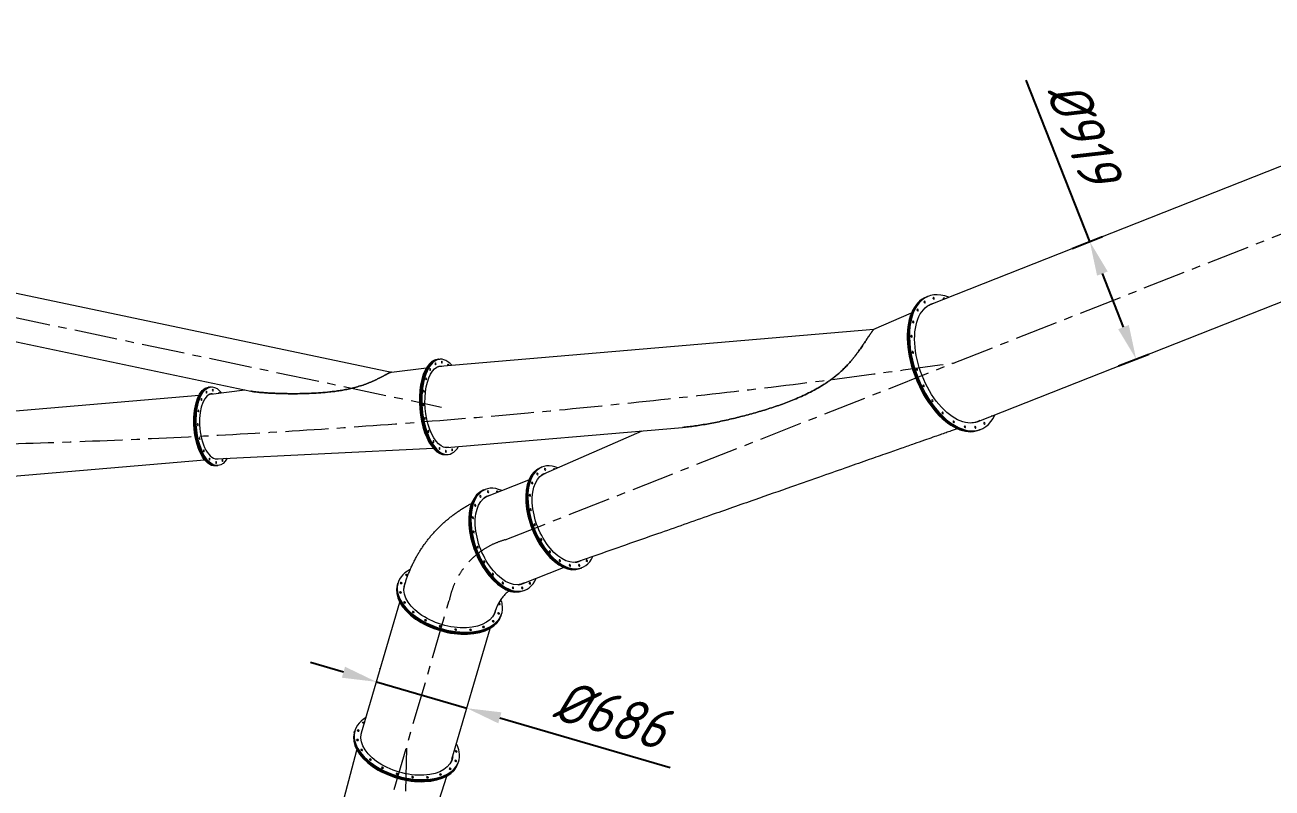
# Model space of a CAD drawing. Header units: inches. Extents: x -350577 to -266477, y -437959 to -377535.
# Drawn here: x -343023 to -333946, y -416925 to -411370 of the extents above; entities that cross this region are included whole.
import ezdxf

# ---------------------------------------------------------------- set-up
doc = ezdxf.new("R2010")
doc.units = ezdxf.units.IN
doc.header["$MEASUREMENT"] = 0
doc.linetypes.add('CENTER', pattern=[2, 1.25, -0.25, 0.25, -0.25])
doc.layers.add('CENTER       (itatec)', color=4, linetype='CENTER', lineweight=9)
doc.layers.add('ORGINAL (itatec)', color=3, linetype='Continuous', lineweight=9)
doc.styles.add('Geniso', font='geniso.shx', dxfattribs={"oblique": 15})
doc.dimstyles.new('scale 1b100', dxfattribs={"dimscale": 100, "dimtxt": 3, "dimasz": 2.5, "dimexe": 1, "dimexo": 1, "dimgap": 1, "dimtad": 1, "dimdec": 0, "dimzin": 0, "dimdsep": 46, "dimtxsty": 'Geniso', "dimcen": 0, "dimclrd": 1, "dimclre": 1, "dimclrt": 7, "dimadec": 0, "dimazin": 0, "dimtfac": 1, "dimtdec": 0, "dimtmove": 0, "dimatfit": 3, "dimfxl": 0.75, "dimtolj": 1, "dimtzin": 0, "dimarcsym": 0})

# ---------------------------------------------------------------- blocks, each defined once
blk = doc.blocks.new('*D33')
at = {"layer": 'Defpoints', "color": 0, "transparency": 16777216}
for p in [(-345505.2, -404305.8), (-331896.3, -404294), (-345505.2, -416275.9)]:
    blk.add_point(p, dxfattribs=at)
at = {"layer": 'ORGINAL (itatec)', "color": 1, "lineweight": -2, "transparency": 16777216}
for p, q in [((-345505.2, -416175.9), (-345505.2, -404205.8)), ((-332146.3, -404305.8), (-345255.2, -404305.8)), ((-331896.3, -404394), (-331896.3, -404405.8))]:
    blk.add_line(p, q, dxfattribs=at)
at = {"layer": 'ORGINAL (itatec)', "color": 1, "transparency": 16777216}
for points in [[(-345255.2, -404264.2), (-345255.2, -404347.5), (-345505.2, -404305.8)], [(-332146.3, -404264.2), (-332146.3, -404347.5), (-331896.3, -404305.8)]]:
    blk.add_solid(points, dxfattribs=at)
at = {"layer": 'ORGINAL (itatec)', "color": 7, "transparency": 16777216, "insert": (-338700.7, -404055.8), "char_height": 300, "attachment_point": 5, "style": 'Geniso'}
blk.add_mtext('\\A1;13609', dxfattribs=at)
blk = doc.blocks.new('*D70')
at = {"layer": 'Defpoints', "color": 0, "transparency": 16777216}
for p in [(-335272.4, -412946.9), (-335493, -413033.9), (-335155.9, -413888.8)]:
    blk.add_point(p, dxfattribs=at)
at = {"layer": 'ORGINAL (itatec)', "color": 1, "lineweight": -2, "transparency": 16777216}
for p, q in [((-335272.4, -412946.9), (-335735.5, -411772.5)), ((-335400, -412997.2), (-335179.4, -412910.3)), ((-335027, -413569.3), (-335180.7, -413179.5)), ((-335062.9, -413852.2), (-334842.3, -413765.2))]:
    blk.add_line(p, q, dxfattribs=at)
at = {"layer": 'ORGINAL (itatec)', "color": 1, "transparency": 16777216}
for points in [[(-335142, -413164.2), (-335219.5, -413194.8), (-335272.4, -412946.9)], [(-334988.3, -413554), (-335065.8, -413584.6), (-334935.3, -413801.9)]]:
    blk.add_solid(points, dxfattribs=at)
at = {"layer": 'ORGINAL (itatec)', "color": 7, "transparency": 16777216, "insert": (-335317.3, -412151.7), "char_height": 300, "attachment_point": 5, "rotation": 291.51987, "style": 'Geniso'}
blk.add_mtext('\\A1;%%C919', dxfattribs=at)
blk = doc.blocks.new('*D71')
at = {"layer": 'Defpoints', "color": 0, "transparency": 16777216}
for p in [(-340465.1, -416153), (-339806.5, -416345), (-339806.1, -416343.6)]:
    blk.add_point(p, dxfattribs=at)
at = {"layer": 'ORGINAL (itatec)', "color": 1, "lineweight": -2, "transparency": 16777216}
for p, q in [((-340704.7, -416081.5), (-340944.7, -416011.6)), ((-340437.1, -416057), (-340436.7, -416055.5)), ((-340464.7, -416151.5), (-339806.1, -416343.6)), ((-339778.5, -416249), (-339778.1, -416247.6)), ((-339566.1, -416413.5), (-338326.8, -416774.9))]:
    blk.add_line(p, q, dxfattribs=at)
at = {"layer": 'ORGINAL (itatec)', "color": 1, "transparency": 16777216}
for points in [[(-340693, -416041.5), (-340716.3, -416121.5), (-340464.7, -416151.5)], [(-339554.4, -416373.5), (-339577.8, -416453.5), (-339806.1, -416343.6)]]:
    blk.add_solid(points, dxfattribs=at)
at = {"layer": 'ORGINAL (itatec)', "color": 7, "transparency": 16777216, "insert": (-338756.5, -416389.2), "char_height": 300, "attachment_point": 5, "rotation": 343.7438, "style": 'Geniso'}
blk.add_mtext('\\A1;%%C686', dxfattribs=at)

msp = doc.modelspace()

# ---------------------------------------------------------------- linework, layer by layer
at = {"layer": 'CENTER       (itatec)', "ltscale": 250}
for points in [[(-342155.6, -423175.9), (-339934.4, -415558.3), (-339934.4, -415558.3, -0.284093), (-339527.4, -415117.4), (-333501.9, -412742.7)], [(-345505.2, -416275.9), (-343423.2, -414531.3, -0.168854), (-343124.1, -414417.8, 0.028605), (-336256.8, -413829, 13.989879)], [(-338855.2, -423175.9), (-340280.7, -420107.5, -0.113492), (-340315, -419945.8), (-340242.9, -416616.3)]]:
    msp.add_lwpolyline(points, format="xyb", dxfattribs=at)
msp.add_lwpolyline([(-345105.2, -413075.9), (-339991.6, -414151)], dxfattribs=at)
at = {"layer": 'ORGINAL (itatec)'}
for p, q in [((-336428, -413402.6), (-333796.1, -412364.8)), ((-344767.4, -412969.5), (-340354.8, -413896.3)), ((-336091.2, -414257.7), (-333459, -413219.7)), ((-344838.8, -413309.1), (-341379, -414035.8)), ((-336463.3, -413350.9), (-336457.1, -413348.5)), ((-336454, -413347.3), (-336447.8, -413344.8)), ((-336844.8, -413584.9), (-336569.6, -413464.2)), ((-340002.6, -413853.8), (-336844.8, -413584.9)), ((-340021.1, -413804.2), (-340014, -413803.6)), ((-340010.4, -413803.3), (-340003.3, -413802.7)), ((-340355.4, -413896.4), (-340101, -413865.4)), ((-343147.8, -414182.4), (-341755.5, -414063.9)), ((-341678.6, -414006.1), (-341685.7, -414006.7)), ((-341668, -414005.2), (-341675, -414005.8)), ((-341668.9, -414056.5), (-341423, -414026.5)), ((-339952.2, -414445.7), (-338236.4, -414299.5)), ((-339245.3, -414637.7), (-338531.6, -414324.7)), ((-336081.4, -414319.4), (-336075.2, -414316.9)), ((-336072.1, -414315.7), (-336065.9, -414313.2)), ((-343107.6, -414653.7), (-341715.4, -414535.1)), ((-341628.8, -414527.7), (-340051.2, -414450.9)), ((-339962, -414497.7), (-339954.9, -414497.1)), ((-339951.4, -414496.8), (-339944.3, -414496.2)), ((-341629.8, -414579), (-341636.9, -414579.6)), ((-341619.2, -414578.1), (-341626.3, -414578.7)), ((-339272.7, -414593.6), (-339266.5, -414591.2)), ((-339263.4, -414589.9), (-339257.2, -414587.5)), ((-339656.2, -414799.5), (-339354.2, -414680.5)), ((-339252.1, -414640.3), (-339250.8, -414639.8)), ((-339687.3, -414756.9), (-339681.1, -414754.5)), ((-339678, -414753.3), (-339671.8, -414750.8)), ((-339404.9, -415437.8), (-339102.7, -415318.8)), ((-339000.6, -415278.5), (-338999.5, -415278.1)), ((-338983.9, -415326.8), (-338977.7, -415324.3)), ((-338974.6, -415323.1), (-338968.4, -415320.7)), ((-340312.7, -415448), (-340310.9, -415441.8)), ((-340309.9, -415438.7), (-340308.1, -415432.4)), ((-340263.4, -415461.4), (-340262.8, -415459.2)), ((-339398.5, -415490.1), (-339392.3, -415487.7)), ((-339389.2, -415486.4), (-339383, -415484)), ((-340573.1, -416523.4), (-340295.4, -415570.9)), ((-339604.9, -415653.4), (-339604.2, -415651.2)), ((-339556.2, -415668.6), (-339554.4, -415662.4)), ((-339553.4, -415659.3), (-339551.6, -415653)), ((-339914.6, -416715.5), (-339636.8, -415762.9)), ((-340625.7, -416521.6), (-340623.9, -416515.4)), ((-340623, -416512.3), (-340621.2, -416506.1)), ((-341277.4, -419163.9), (-340606.6, -416647.9)), ((-339869.2, -416742.2), (-339867.4, -416736)), ((-339866.5, -416732.9), (-339864.7, -416726.6)), ((-340106.5, -417322), (-339953.2, -416838.4))]:
    msp.add_line(p, q, dxfattribs=at)
for centre, major_axis, ratio, start_param, end_param in [((-336272.3, -413835.1), (-190.9, 484.2), 0.552442, 0, 3.141593), ((-336263, -413831.5), (-190.9, 484.2), 0.552442, 0, 3.141593), ((-336266.1, -413832.7), (-190.9, 484.2), 0.552442, -0.005798, 3.14739), ((-336256.8, -413829), (-190.9, 484.2), 0.552442, -0.488996, 3.630589), ((-336414.7, -413362.1), (-2.57, 6.51), 0.552442, -1.946389, -1.039597), ((-336531.2, -413448.7), (-2.57, 6.51), 0.552442, -1.946389, -1.039597), ((-336480.4, -413390.4), (-2.57, 6.51), 0.552442, -1.946389, -1.039597), ((-336480.4, -413390.4), (-2.57, 6.51), 0.552442, -2.101995, -1.946389), ((-336414.7, -413362.1), (-2.57, 6.51), 0.552442, -2.101995, -1.946389), ((-336338.7, -413365.8), (-2.57, 6.51), 0.552442, -1.780758, -1.039597), ((-336563.8, -413533.1), (-2.57, 6.51), 0.552442, -1.946389, -1.039597), ((-336563.8, -413533.1), (-2.57, 6.51), 0.552442, -2.101995, -1.946389), ((-336531.2, -413448.7), (-2.57, 6.51), 0.552442, -2.101995, -1.946389), ((-336575.9, -413637.9), (-2.57, 6.51), 0.552442, -1.946389, -1.039597), ((-336575.9, -413637.9), (-2.57, 6.51), 0.552442, -2.101995, -1.946389), ((-339991.6, -414151), (-29.5, 346.7), 0.45512, 0, 3.141593), ((-339984.5, -414150.4), (-29.5, 346.7), 0.45512, -0.011244, 3.152837), ((-339973.8, -414149.5), (-29.5, 346.7), 0.45512, -0.54823, 3.689823), ((-339980.9, -414150.1), (-29.5, 346.7), 0.45512, 0, 3.141593), ((-336566.6, -413755.8), (-2.57, 6.51), 0.552442, -1.946389, -1.039597), ((-336566.6, -413755.8), (-2.57, 6.51), 0.552442, -2.101995, -1.946389), ((-336536.7, -413878.9), (-2.57, 6.51), 0.552442, -1.946389, -1.039597), ((-336536.7, -413878.9), (-2.57, 6.51), 0.552442, -2.101995, -1.946389), ((-336488.1, -413998.8), (-2.57, 6.51), 0.552442, -1.946389, -1.039597), ((-341643.6, -414291.7), (-20.2, 236.6), 0.45512, -0.069112, 1.485828), ((-341647.1, -414292), (-20.1, 235.6), 0.45512, 0.016537, 0.111738), ((-341657.6, -414292.9), (-20.1, 235.6), 0.45512, -0.048865, -0.032997), ((-341661.3, -414293.2), (-20.2, 236.6), 0.45512, -0.097937, -0.082471), ((-341654.2, -414292.6), (-20.2, 236.6), 0.45512, -0.086468, -0.049447), ((-341650.7, -414292.3), (-20.2, 236.6), 0.45512, -0.081025, -0.032957), ((-336488.1, -413998.8), (-2.57, 6.51), 0.552442, -2.101995, -1.946389), ((-336424.2, -414107.2), (-2.57, 6.51), 0.552442, -1.946389, -1.039597), ((-336424.2, -414107.2), (-2.57, 6.51), 0.552442, -2.101995, -1.946389), ((-336349.3, -414196.9), (-2.57, 6.51), 0.552442, -1.946389, -1.039597), ((-336349.3, -414196.9), (-2.57, 6.51), 0.552442, -2.101995, -1.946389), ((-336268.5, -414261.7), (-2.57, 6.51), 0.552442, -1.946389, -1.039597), ((-336268.5, -414261.7), (-2.57, 6.51), 0.552442, -2.101995, -1.946389), ((-341643.6, -414291.7), (20.2, -236.6), 0.45512, -1.655765, 0.069112), ((-336187.4, -414297.1), (-2.57, 6.51), 0.552442, -1.946389, -1.039597), ((-336187.4, -414297.1), (-2.57, 6.51), 0.552442, -2.101995, -1.946389), ((-336111.4, -414300.9), (-2.57, 6.51), 0.552442, -1.946389, -1.039597), ((-336111.4, -414300.9), (-2.57, 6.51), 0.552442, -2.101995, -1.946389), ((-336045.7, -414272.6), (-2.57, 6.51), 0.552442, -1.946389, -1.039597), ((-336045.7, -414272.6), (-2.57, 6.51), 0.552442, -2.101995, -1.946389), ((-341647.1, -414292), (20.1, -235.6), 0.45512, -0.111738, -0.016537), ((-341657.6, -414292.9), (20.1, -235.6), 0.45512, 0.032997, 0.048865), ((-341661.3, -414293.2), (20.2, -236.6), 0.45512, 0.082471, 0.097937), ((-341654.2, -414292.6), (20.2, -236.6), 0.45512, 0.049447, 0.086468), ((-341650.7, -414292.3), (20.2, -236.6), 0.45512, 0.032957, 0.081025), ((-339128.3, -414960.2), (-144.4, 366.6), 0.555428, 0, 3.141593), ((-339119, -414956.5), (-144.4, 366.6), 0.555428, 0, 3.141593), ((-339122.1, -414957.7), (-144.4, 366.6), 0.555428, -0.0076, 3.149193), ((-339112.8, -414954.1), (-144.4, 366.6), 0.555428, -0.492666, 3.634238), ((-339243.2, -414606.9), (-2.57, 6.51), 0.555428, -1.946059, -1.026553), ((-339243.2, -414606.9), (-2.57, 6.51), 0.555428, -2.11504, -1.946059), ((-339175.3, -414607.2), (-2.57, 6.51), 0.555428, -1.523852, -1.026553), ((-339527.4, -415117.4), (-144.4, 366.6), 0.555428, -0.51446, 3.656053), ((-339337, -414705.6), (-2.57, 6.51), 0.555428, -1.946059, -1.026553), ((-339337, -414705.6), (-2.57, 6.51), 0.555428, -2.11504, -1.946059), ((-339298.9, -414640.8), (-2.57, 6.51), 0.555428, -1.946059, -1.026553), ((-339298.9, -414640.8), (-2.57, 6.51), 0.555428, -2.11504, -1.946059), ((-339115.9, -414955.3), (-125.6, 319.2), 0.555686, 0.021286, 0.161391), ((-339115.9, -414955.3), (-125.6, 319.2), 0.555686, 0.021286, 0.161391), ((-339125.2, -414959), (-125.6, 319.2), 0.555686, -0.026055, 0.007319), ((-339542.9, -415123.5), (-144.4, 366.6), 0.555428, 0, 3.141593), ((-339533.6, -415119.9), (-144.4, 366.6), 0.555428, 0, 3.141593), ((-339536.7, -415121.1), (-144.4, 366.6), 0.555428, -0.0076, 3.149193), ((-339713.5, -414804.2), (-2.57, 6.51), 0.555428, -1.946059, -1.026553), ((-339713.5, -414804.2), (-2.57, 6.51), 0.555428, -2.11504, -1.946059), ((-339530.5, -415118.6), (-125.6, 319.2), 0.555686, 0.000126, 0.161391), ((-339539.8, -415122.3), (-125.6, 319.2), 0.555686, -0.026055, 0.007319), ((-339657.8, -414770.2), (-2.57, 6.51), 0.555428, -1.946059, -1.026553), ((-339657.8, -414770.2), (-2.57, 6.51), 0.555428, -2.11504, -1.946059), ((-339589.9, -414770.5), (-2.57, 6.51), 0.555428, -1.946059, -1.026553), ((-339589.9, -414770.5), (-2.57, 6.51), 0.555428, -1.958715, -1.946059), ((-339353.7, -414795), (-2.57, 6.51), 0.555428, -1.946059, -1.026553), ((-339353.7, -414795), (-2.57, 6.51), 0.555428, -2.11504, -1.946059), ((-339751.6, -414869), (-2.57, 6.51), 0.555428, -1.946059, -1.026553), ((-339751.6, -414869), (-2.57, 6.51), 0.555428, -2.11504, -1.946059), ((-339347.5, -414900.2), (-2.57, 6.51), 0.555428, -1.946059, -1.026553), ((-339347.5, -414900.2), (-2.57, 6.51), 0.555428, -2.11504, -1.946059), ((-339768.4, -414958.4), (-2.57, 6.51), 0.555428, -1.946059, -1.026553), ((-339768.4, -414958.4), (-2.57, 6.51), 0.555428, -2.11504, -1.946059), ((-339762.2, -415063.5), (-2.57, 6.51), 0.555428, -1.946059, -1.026553), ((-339762.2, -415063.5), (-2.57, 6.51), 0.555428, -2.11504, -1.946059), ((-339318.9, -415010.9), (-2.57, 6.51), 0.555428, -1.946059, -1.026553), ((-339318.9, -415010.9), (-2.57, 6.51), 0.555428, -2.11504, -1.946059), ((-339733.6, -415174.2), (-2.57, 6.51), 0.555428, -1.946059, -1.026553), ((-339270.8, -415116.3), (-2.57, 6.51), 0.555428, -1.946059, -1.026553), ((-339270.8, -415116.3), (-2.57, 6.51), 0.555428, -2.11504, -1.946059), ((-339733.6, -415174.2), (-2.57, 6.51), 0.555428, -2.11504, -1.946059), ((-339207.7, -415206), (-2.57, 6.51), 0.555428, -1.946059, -1.026553), ((-339207.7, -415206), (-2.57, 6.51), 0.555428, -2.11504, -1.946059), ((-339929.9, -415542.7), (-378.2, 110.3), 0.583421, -0.55239, 3.425317), ((-339685.4, -415279.6), (-2.57, 6.51), 0.555428, -1.946059, -1.026553), ((-339685.4, -415279.6), (-2.57, 6.51), 0.555428, -2.11504, -1.946059), ((-339136, -415271.3), (-2.57, 6.51), 0.555428, -1.946059, -1.026553), ((-339136, -415271.3), (-2.57, 6.51), 0.555428, -2.11504, -1.946059), ((-339062.7, -415305.8), (-2.57, 6.51), 0.555428, -1.946059, -1.026553), ((-339062.7, -415305.8), (-2.57, 6.51), 0.555428, -2.11504, -1.946059), ((-339115.9, -414955.3), (125.6, -319.2), 0.555686, -0.155539, -0.021035), ((-339115.9, -414955.3), (125.6, -319.2), 0.555686, -0.155539, -0.021035), ((-339125.2, -414959), (125.6, -319.2), 0.555686, -0.00645, 0.026306), ((-338994.8, -415306.1), (-2.57, 6.51), 0.555428, -1.946059, -1.026553), ((-338994.8, -415306.1), (-2.57, 6.51), 0.555428, -2.11504, -1.946059), ((-338939.1, -415272.2), (-2.57, 6.51), 0.555428, -1.946059, -1.026553), ((-338939.1, -415272.2), (-2.57, 6.51), 0.555428, -2.11504, -1.946059), ((-339931.7, -415549), (-378.2, 110.3), 0.583421, 0, 3.141593), ((-339932.6, -415552.1), (-378.2, 110.3), 0.583421, -0.007066, 3.148659), ((-340286.3, -415438.7), (-6.72, 1.96), 0.583421, -2.221799, -0.919793), ((-340246.9, -415380.8), (-6.72, 1.96), 0.583421, -2.221799, -0.919793), ((-339622.4, -415369.4), (-2.57, 6.51), 0.555428, -1.946059, -1.026553), ((-339622.4, -415369.4), (-2.57, 6.51), 0.555428, -2.11504, -1.946059), ((-339550.7, -415434.7), (-2.57, 6.51), 0.555428, -1.946059, -1.026553), ((-339550.7, -415434.7), (-2.57, 6.51), 0.555428, -2.11504, -1.946059), ((-339530.5, -415118.6), (125.6, -319.2), 0.555686, -0.155539, 0.000126), ((-339539.8, -415122.3), (125.6, -319.2), 0.555686, -0.00645, 0.026306), ((-339353.7, -415435.6), (-2.57, 6.51), 0.555428, -1.946059, -1.026553), ((-339353.7, -415435.6), (-2.57, 6.51), 0.555428, -2.11504, -1.946059), ((-339934.4, -415558.3), (-378.2, 110.3), 0.583421, 0, 3.141593), ((-340291.1, -415507.4), (-6.72, 1.96), 0.583421, -2.221799, -0.919793), ((-339933.5, -415555.2), (-329.3, 96), 0.583715, -0.024341, 0.012487), ((-339477.3, -415469.2), (-2.57, 6.51), 0.555428, -1.946059, -1.026553), ((-339477.3, -415469.2), (-2.57, 6.51), 0.555428, -2.11504, -1.946059), ((-339409.4, -415469.5), (-2.57, 6.51), 0.555428, -1.946059, -1.026553), ((-339409.4, -415469.5), (-2.57, 6.51), 0.555428, -2.11504, -1.946059), ((-340260.6, -415580.1), (-6.72, 1.96), 0.583421, -2.221799, -0.919793), ((-339572.3, -415590.6), (-6.72, 1.96), 0.583421, -2.221799, -0.919793), ((-339929.9, -415542.7), (378.2, -110.3), 0.583421, 0.283724, 0.426183), ((-340198, -415649.8), (-6.72, 1.96), 0.583421, -2.221799, -0.919793), ((-340109.3, -415709.7), (-6.72, 1.96), 0.583421, -2.221799, -0.919793), ((-339616.5, -415717.1), (-6.72, 1.96), 0.583421, -2.221799, -0.919793), ((-339933.5, -415555.2), (329.3, -96), 0.583715, -0.012487, 0), ((-339933.5, -415555.2), (329.3, -96), 0.583715, 0, 0.024341), ((-339577.1, -415659.2), (-6.72, 1.96), 0.583421, -2.221799, -0.919793), ((-340003.2, -415753.8), (-6.72, 1.96), 0.583421, -2.221799, -0.919793), ((-339890.1, -415777.8), (-6.72, 1.96), 0.583421, -2.221799, -0.919793), ((-339781.1, -415779.5), (-6.72, 1.96), 0.583421, -2.221799, -0.919793), ((-339686.8, -415758.6), (-6.72, 1.96), 0.583421, -2.221799, -0.919793), ((-340242.9, -416616.3), (-378.2, 110.3), 0.583421, -0.51446, 3.425317), ((-340247.5, -416631.9), (-378.2, 110.3), 0.583421, 0, 3.141593), ((-340244.7, -416622.6), (-378.2, 110.3), 0.583421, 0, 3.141593), ((-340245.7, -416625.7), (-378.2, 110.3), 0.583421, -0.007066, 3.148659), ((-340599.4, -416512.3), (-6.72, 1.96), 0.583421, -2.221799, -0.919793), ((-340559.9, -416454.4), (-6.72, 1.96), 0.583421, -2.221799, -0.919793), ((-340604.1, -416581), (-6.72, 1.96), 0.583421, -2.221799, -0.919793), ((-340242.9, -416616.3), (378.2, -110.3), 0.583421, 0.283724, 0.51446), ((-340573.7, -416653.8), (-6.72, 1.96), 0.583421, -2.221799, -0.919793), ((-339885.4, -416664.2), (-6.72, 1.96), 0.583421, -2.221799, -0.919793), ((-340511, -416723.5), (-6.72, 1.96), 0.583421, -2.221799, -0.919793), ((-340422.3, -416783.3), (-6.72, 1.96), 0.583421, -2.221799, -0.919793), ((-339929.6, -416790.8), (-6.72, 1.96), 0.583421, -2.221799, -0.919793), ((-339890.1, -416732.9), (-6.72, 1.96), 0.583421, -2.221799, -0.919793), ((-340316.2, -416827.4), (-6.72, 1.96), 0.583421, -2.221799, -0.919793), ((-340203.2, -416851.5), (-6.72, 1.96), 0.583421, -2.221799, -0.919793), ((-340094.1, -416853.1), (-6.72, 1.96), 0.583421, -2.221799, -0.919793), ((-339999.9, -416832.2), (-6.72, 1.96), 0.583421, -2.221799, -0.919793)]:
    msp.add_ellipse(centre, major_axis=major_axis, ratio=ratio, start_param=start_param, end_param=end_param, dxfattribs=at)
at = {"layer": 'ORGINAL (itatec)', "extrusion": (0, 0, -1)}
for centre, major_axis, ratio, start_param, end_param in [((-336408.5, -413359.6), (-2.57, 6.51), 0.552442, -4.336796, 1.946389), ((-336332.5, -413363.4), (-2.57, 6.51), 0.552442, -1.780758, 1.780758), ((-336256.8, -413829), (168.9, -428.4), 0.552442, -0.065916, 3.207508), ((-336525, -413446.2), (-2.57, 6.51), 0.552442, -4.336796, 1.946389), ((-336474.2, -413387.9), (-2.57, 6.51), 0.552442, -4.336796, 1.946389), ((-336259.6, -413830.1), (-168.3, 427.6), 0.555686, -0.173403, -0.000309), ((-336269.2, -413833.9), (-168.3, 427.6), 0.555686, -0.016291, 0.019898), ((-336272.3, -413835.1), (-168.9, 428.4), 0.552442, 0.032771, 0.065916), ((-336266.1, -413832.7), (-168.9, 428.4), 0.552442, 0.019661, 0.065916), ((-336263, -413831.5), (-168.9, 428.4), 0.552442, 0.013107, 0.065916), ((-336557.6, -413530.7), (-2.57, 6.51), 0.552442, -4.336796, 1.946389), ((-336569.6, -413635.4), (-2.57, 6.51), 0.552442, -4.336796, 1.946389), ((-336560.4, -413753.4), (-2.57, 6.51), 0.552442, -4.336796, 1.946389), ((-339973.8, -414149.5), (25.3, -296.9), 0.45512, -0.081946, 3.223539), ((-340073.8, -413878.3), (-0.59, 6.97), 0.45512, -4.62742, 1.655765), ((-340034.2, -413836.5), (-0.59, 6.97), 0.45512, -4.62742, 1.655765), ((-339977.4, -414149.8), (-25.2, 295.9), 0.45512, -0.115075, 0), ((-339988, -414150.7), (-25.2, 295.9), 0.45512, 0.020702, 0.039535), ((-339991.6, -414151), (-25.3, 296.9), 0.45512, 0.065701, 0.084515), ((-339984.5, -414150.4), (-25.3, 296.9), 0.45512, 0.039402, 0.081946), ((-339980.9, -414150.1), (-25.3, 296.9), 0.45512, 0.026264, 0.081946), ((-339988.8, -413825.2), (-0.59, 6.97), 0.45512, -4.62742, 1.655765), ((-339941.9, -413845.7), (-0.59, 6.97), 0.45512, -2.00043, 1.655765), ((-339941.9, -413845.7), (0.59, -6.97), 0.45512, -1.485828, -1.141163), ((-336530.5, -413876.5), (-2.57, 6.51), 0.552442, -4.336796, 1.946389), ((-341643.6, -414291.7), (-24.4, 286.5), 0.45512, -1.485828, 0.587483), ((-340103.5, -413946.7), (-0.59, 6.97), 0.45512, -4.62742, 1.655765), ((-336481.9, -413996.3), (-2.57, 6.51), 0.552442, -4.336796, 1.946389), ((-341661.3, -414293.2), (-24.4, 286.5), 0.45512, -1.485828, 0), ((-341654.2, -414292.6), (-24.4, 286.5), 0.45512, -1.485828, 0.013611), ((-341650.7, -414292.3), (-24.4, 286.5), 0.45512, -1.485828, 0), ((-341701.4, -414043.1), (-0.59, 6.97), 0.45512, -4.62742, 1.655765), ((-341655.8, -414027.7), (-0.59, 6.97), 0.45512, -4.62742, 1.655765), ((-341608.3, -414052.5), (-0.59, 6.97), 0.45512, -1.090306, 1.057232), ((-340120.5, -414035), (-0.59, 6.97), 0.45512, -4.62742, 1.655765), ((-341760.6, -414179.4), (-0.59, 6.97), 0.45512, -4.62742, 1.655765), ((-341738.2, -414096.4), (-0.59, 6.97), 0.45512, -4.62742, 1.655765), ((-340123.2, -414134.5), (-0.59, 6.97), 0.45512, -4.62742, 1.655765), ((-336418, -414104.8), (-2.57, 6.51), 0.552442, -4.336796, 1.946389), ((-340111.3, -414235.4), (-0.59, 6.97), 0.45512, -4.62742, 1.655765), ((-336343.1, -414194.5), (-2.57, 6.51), 0.552442, -4.336796, 1.946389), ((-336262.3, -414259.2), (-2.57, 6.51), 0.552442, -4.336796, 1.946389), ((-336259.6, -413830.1), (168.3, -427.6), 0.555686, 0, 0.155117), ((-336269.2, -413833.9), (168.3, -427.6), 0.555686, 0, 0.013896), ((-336269.2, -413833.9), (168.3, -427.6), 0.555686, -0.020516, 0), ((-336272.3, -413835.1), (168.9, -428.4), 0.552442, -0.065916, -0.032771), ((-336266.1, -413832.7), (168.9, -428.4), 0.552442, -0.065916, -0.019661), ((-336259.6, -413830.1), (168.3, -427.6), 0.555686, -0.000308, 0.000001), ((-336263, -413831.5), (168.9, -428.4), 0.552442, -0.065916, -0.013107), ((-336039.5, -414270.1), (-2.57, 6.51), 0.552442, -4.336796, 1.946389), ((-335988.7, -414211.8), (2.57, -6.51), 0.552442, -0.76942, 0.76942), ((-341661.3, -414293.2), (24.4, -286.5), 0.45512, 0, 1.655765), ((-341654.2, -414292.6), (24.4, -286.5), 0.45512, -0.013611, 1.655765), ((-341650.7, -414292.3), (24.4, -286.5), 0.45512, 0, 1.655765), ((-341643.6, -414291.7), (24.4, -286.5), 0.45512, -0.587483, 1.655765), ((-341765.2, -414279.5), (-0.59, 6.97), 0.45512, -4.62742, 1.655765), ((-340085.9, -414327.9), (-0.59, 6.97), 0.45512, -4.62742, 1.655765), ((-336181.2, -414294.7), (-2.57, 6.51), 0.552442, -4.336796, 1.946389), ((-336105.2, -414298.4), (-2.57, 6.51), 0.552442, -4.336796, 1.946389), ((-341751.3, -414381.4), (-0.59, 6.97), 0.45512, -4.62742, 1.655765), ((-340049.5, -414402.9), (-0.59, 6.97), 0.45512, -4.62742, 1.655765), ((-340005.7, -414453.2), (-0.59, 6.97), 0.45512, -4.62742, 1.655765), ((-339977.4, -414149.8), (25.2, -295.9), 0.45512, 0, 0.115075), ((-339988, -414150.7), (25.2, -295.9), 0.45512, -0.039535, -0.020702), ((-339991.6, -414151), (25.3, -296.9), 0.45512, -0.084515, -0.065701), ((-339984.5, -414150.4), (25.3, -296.9), 0.45512, -0.081946, -0.039402), ((-339980.9, -414150.1), (25.3, -296.9), 0.45512, -0.081946, -0.026264), ((-341720.9, -414469.7), (-0.59, 6.97), 0.45512, -4.62742, 1.655765), ((-341678.8, -414530.9), (-0.59, 6.97), 0.45512, -4.62742, 1.655765), ((-341585.7, -414540.2), (-0.59, 6.97), 0.45512, -4.62742, 1.655765), ((-339958.8, -414473.7), (-0.59, 6.97), 0.45512, -4.62742, 1.655765), ((-339913.4, -414462.4), (-0.59, 6.97), 0.45512, -4.62742, 1.655765), ((-341631.3, -414555.6), (-0.59, 6.97), 0.45512, -4.62742, 1.655765), ((-339237, -414604.5), (-2.57, 6.51), 0.555428, -4.337126, 1.946059), ((-339169.1, -414604.8), (-2.57, 6.51), 0.555428, -1.529929, 1.487628), ((-339112.8, -414954.1), (126.1, -320.1), 0.555428, -0.050035, 3.191795), ((-339330.8, -414703.2), (-2.57, 6.51), 0.555428, -4.337126, 1.946059), ((-339292.7, -414638.4), (-2.57, 6.51), 0.555428, -4.337126, 1.946059), ((-339128.3, -414960.2), (-126.1, 320.1), 0.555428, 0.043536, 0.072537), ((-339122.1, -414957.7), (-126.1, 320.1), 0.555428, 0.026116, 0.064305), ((-339119, -414956.5), (-126.1, 320.1), 0.555428, 0.01741, 0.059876), ((-339527.4, -415117.4), (126.1, -320.1), 0.555428, -0.076268, 3.217861), ((-339707.3, -414801.7), (-2.57, 6.51), 0.555428, -4.337126, 1.946059), ((-339542.9, -415123.5), (-126.1, 320.1), 0.555428, 0.043536, 0.076268), ((-339536.7, -415121.1), (-126.1, 320.1), 0.555428, 0.026116, 0.076268), ((-339533.6, -415119.9), (-126.1, 320.1), 0.555428, 0.01741, 0.076268), ((-339651.6, -414767.8), (-2.57, 6.51), 0.555428, -4.337126, 1.946059), ((-339583.8, -414768.1), (-2.57, 6.51), 0.555428, -1.958715, 1.946059), ((-339583.8, -414768.1), (2.57, -6.51), 0.555428, -1.195534, -1.182878), ((-339347.5, -414792.6), (-2.57, 6.51), 0.555428, -4.337126, 1.946059), ((-339745.4, -414866.5), (-2.57, 6.51), 0.555428, -4.337126, 1.946059), ((-339341.3, -414897.8), (-2.57, 6.51), 0.555428, -4.337126, 1.946059), ((-339762.2, -414955.9), (-2.57, 6.51), 0.555428, -4.337126, 1.946059), ((-339756, -415061.1), (-2.57, 6.51), 0.555428, -4.337126, 1.946059), ((-339312.7, -415008.5), (-2.57, 6.51), 0.555428, -4.337126, 1.946059), ((-339727.4, -415171.8), (-2.57, 6.51), 0.555428, -4.337126, 1.946059), ((-339264.6, -415113.8), (-2.57, 6.51), 0.555428, -4.337126, 1.946059), ((-339201.6, -415203.6), (-2.57, 6.51), 0.555428, -4.337126, 1.946059), ((-339129.8, -415268.9), (-2.57, 6.51), 0.555428, -4.337126, 1.946059), ((-338932.9, -415269.8), (-2.57, 6.51), 0.555428, -4.337126, 1.946059), ((-339679.2, -415277.2), (-2.57, 6.51), 0.555428, -4.337126, 1.946059), ((-339056.5, -415303.4), (-2.57, 6.51), 0.555428, -4.337126, 1.946059), ((-339128.3, -414960.2), (126.1, -320.1), 0.555428, -0.07241, -0.043536), ((-338988.6, -415303.7), (-2.57, 6.51), 0.555428, -4.337126, 1.946059), ((-339122.1, -414957.7), (126.1, -320.1), 0.555428, -0.064165, -0.026116), ((-339119, -414956.5), (126.1, -320.1), 0.555428, -0.059729, -0.01741), ((-340284.5, -415432.5), (-6.72, 1.96), 0.583421, -3.425317, 2.857868), ((-339929.9, -415542.7), (330.2, -96.3), 0.583421, -0.061025, 3.224968), ((-339932.6, -415552.1), (-330.2, 96.3), 0.583421, 0.024283, 0.077797), ((-339931.7, -415549), (-330.2, 96.3), 0.583421, 0.016188, 0.079186), ((-340245.1, -415374.6), (-6.72, 1.96), 0.583421, -3.425317, 2.857868), ((-339616.2, -415366.9), (-2.57, 6.51), 0.555428, -4.337126, 1.946059), ((-339544.5, -415432.2), (-2.57, 6.51), 0.555428, -4.337126, 1.946059), ((-339542.9, -415123.5), (126.1, -320.1), 0.555428, -0.076268, -0.043536), ((-339536.7, -415121.1), (126.1, -320.1), 0.555428, -0.076268, -0.026116), ((-339533.6, -415119.9), (126.1, -320.1), 0.555428, -0.076268, -0.01741), ((-339347.5, -415433.1), (-2.57, 6.51), 0.555428, -4.337126, 1.946059), ((-340289.2, -415501.1), (-6.72, 1.96), 0.583421, -3.425317, 2.857868), ((-339930.8, -415545.9), (-329.3, 96), 0.583715, -0.171579, 0), ((-339934.4, -415558.3), (-330.2, 96.3), 0.583421, 0.040479, 0.076368), ((-339471.1, -415466.7), (-2.57, 6.51), 0.555428, -4.337126, 1.946059), ((-339403.3, -415467), (-2.57, 6.51), 0.555428, -4.337126, 1.946059), ((-340258.8, -415573.9), (-6.72, 1.96), 0.583421, -3.425317, 2.857868), ((-339570.5, -415584.3), (-6.72, 1.96), 0.583421, -3.425317, 2.857868), ((-340196.2, -415643.6), (-6.72, 1.96), 0.583421, -3.425317, 2.857868), ((-340107.5, -415703.4), (-6.72, 1.96), 0.583421, -3.425317, 2.857868), ((-339614.7, -415710.9), (-6.72, 1.96), 0.583421, -3.425317, 2.857868), ((-339930.8, -415545.9), (329.3, -96), 0.583715, 0, 0.171579), ((-339934.4, -415558.3), (330.2, -96.3), 0.583421, -0.075983, -0.040479), ((-339932.6, -415552.1), (330.2, -96.3), 0.583421, -0.0725, -0.024283), ((-339931.7, -415549), (330.2, -96.3), 0.583421, -0.069465, -0.016188), ((-339575.2, -415653), (-6.72, 1.96), 0.583421, -3.425317, 2.857868), ((-340001.4, -415747.5), (-6.72, 1.96), 0.583421, -3.425317, 2.857868), ((-339888.3, -415771.6), (-6.72, 1.96), 0.583421, -3.425317, 2.857868), ((-339779.3, -415773.3), (-6.72, 1.96), 0.583421, -3.425317, 2.857868), ((-339685, -415752.3), (-6.72, 1.96), 0.583421, -3.425317, 2.857868), ((-340558.1, -416448.2), (6.72, -1.96), 0.583421, 0.31273, 5.970456), ((-340597.6, -416506.1), (-6.72, 1.96), 0.583421, -3.425317, 2.857868), ((-340242.9, -416616.3), (330.2, -96.3), 0.583421, -0.076268, 3.21786), ((-340243.8, -416619.5), (-329.3, 96), 0.583715, -0.171579, 0), ((-340246.6, -416628.8), (-329.3, 96), 0.583715, -0.012487, 0.024341), ((-340247.5, -416631.9), (-330.2, 96.3), 0.583421, 0.040479, 0.076268), ((-340245.7, -416625.7), (-330.2, 96.3), 0.583421, 0.024283, 0.076268), ((-340244.7, -416622.6), (-330.2, 96.3), 0.583421, 0.016188, 0.076268), ((-340602.3, -416574.8), (-6.72, 1.96), 0.583421, -3.425317, 2.857868), ((-340571.9, -416647.5), (-6.72, 1.96), 0.583421, -3.425317, 2.857868), ((-340509.2, -416717.2), (-6.72, 1.96), 0.583421, -3.425317, 2.857868), ((-340243.8, -416619.5), (329.3, -96), 0.583715, 0, 0.171579), ((-340247.5, -416631.9), (330.2, -96.3), 0.583421, -0.076268, -0.040479), ((-340245.7, -416625.7), (330.2, -96.3), 0.583421, -0.076268, -0.024283), ((-340244.7, -416622.6), (330.2, -96.3), 0.583421, -0.076268, -0.016188), ((-339883.6, -416657.9), (-6.72, 1.96), 0.583421, -3.425317, 2.857868), ((-340420.5, -416777.1), (-6.72, 1.96), 0.583421, -3.425317, 2.857868), ((-339927.7, -416784.5), (-6.72, 1.96), 0.583421, -3.425317, 2.857868), ((-340246.6, -416628.8), (329.3, -96), 0.583715, 0, 0.012487), ((-340246.6, -416628.8), (329.3, -96), 0.583715, -0.024341, 0), ((-339888.3, -416726.6), (-6.72, 1.96), 0.583421, -3.425317, 2.857868), ((-340314.4, -416821.2), (-6.72, 1.96), 0.583421, -3.425317, 2.857868), ((-340201.3, -416845.2), (-6.72, 1.96), 0.583421, -3.425317, 2.857868), ((-340092.3, -416846.9), (-6.72, 1.96), 0.583421, -3.425317, 2.857868), ((-339998, -416826), (-6.72, 1.96), 0.583421, -3.425317, 2.857868)]:
    msp.add_ellipse(centre, major_axis=major_axis, ratio=ratio, start_param=start_param, end_param=end_param, dxfattribs=at)
at = {"layer": 'ORGINAL (itatec)'}
for points, knots in [([(-336844.8, -413584.9), (-336844.7, -413584.9), (-336844.8, -413585), (-336845.2, -413585.6), (-336845.5, -413586.1), (-336846.4, -413587.3), (-336846.9, -413588), (-336848.1, -413589.5), (-336848.8, -413590.5), (-336850.4, -413592.6), (-336851.3, -413593.8), (-336853.3, -413596.5), (-336854.4, -413597.9), (-336856.8, -413601.2), (-336858.1, -413602.9), (-336860.8, -413606.7), (-336862.2, -413608.7), (-336865.2, -413613), (-336866.8, -413615.2), (-336870, -413619.8), (-336871.7, -413622.2), (-336875.1, -413627.1), (-336876.8, -413629.7), (-336880.6, -413635.3), (-336882.6, -413638.2), (-336886.6, -413644.2), (-336888.8, -413647.4), (-336893.2, -413654), (-336895.4, -413657.4), (-336900.1, -413664.3), (-336902.4, -413667.9), (-336907.3, -413675.2), (-336909.7, -413678.9), (-336914.7, -413686.3), (-336917.2, -413690), (-336922.3, -413697.5), (-336924.8, -413701.2), (-336930.5, -413709.7), (-336933.9, -413714.6), (-336940.8, -413724.6), (-336944.3, -413729.7), (-336951.7, -413740.1), (-336955.4, -413745.3), (-336963.1, -413755.9), (-336967, -413761.2), (-336975, -413771.8), (-336979, -413777), (-336987.1, -413787.4), (-336991.2, -413792.6), (-336999.3, -413802.7), (-337003.4, -413807.7), (-337011.6, -413817.3), (-337015.6, -413822), (-337026.8, -413834.8), (-337034.2, -413842.9), (-337049.1, -413858.6), (-337056.7, -413866.3), (-337072, -413881.3), (-337079.8, -413888.6), (-337095.5, -413902.8), (-337103.5, -413909.7), (-337119.7, -413923.2), (-337127.9, -413929.8), (-337144.4, -413942.7), (-337152.7, -413948.9), (-337169.6, -413961.1), (-337178.1, -413967), (-337195.3, -413978.6), (-337204, -413984.2), (-337221.4, -413995.1), (-337230.2, -414000.5), (-337247.8, -414010.8), (-337256.6, -414015.9), (-337283.2, -414030.6), (-337300.9, -414039.9), (-337336.4, -414057.5), (-337354, -414065.8), (-337388.9, -414081.5), (-337406.1, -414088.9), (-337423, -414095.9)], [3228.296851, 3228.296851, 3228.296851, 3228.296851, 3245.249399, 3245.249399, 3263.603387, 3263.603387, 3277.834787, 3277.834787, 3292.066187, 3292.066187, 3306.297587, 3306.297587, 3320.528987, 3320.528987, 3334.760387, 3334.760387, 3348.991787, 3348.991787, 3363.223187, 3363.223187, 3377.454587, 3377.454587, 3391.686038, 3391.686038, 3405.91749, 3405.91749, 3420.148941, 3420.148941, 3434.380392, 3434.380392, 3448.611844, 3448.611844, 3462.843295, 3462.843295, 3477.074746, 3477.074746, 3491.306197, 3491.306197, 3509.660932, 3509.660932, 3528.015666, 3528.015666, 3546.370401, 3546.370401, 3564.725135, 3564.725135, 3583.079869, 3583.079869, 3601.434604, 3601.434604, 3619.789338, 3619.789338, 3638.144073, 3638.144073, 3671.688548, 3671.688548, 3705.233023, 3705.233023, 3738.777499, 3738.777499, 3772.321974, 3772.321974, 3805.866449, 3805.866449, 3839.410924, 3839.410924, 3872.9554, 3872.9554, 3906.499875, 3906.499875, 3940.04435, 3940.04435, 3973.588825, 3973.588825, 4040.677776, 4040.677776, 4107.766727, 4107.766727, 4174.855677, 4174.855677, 4174.855677, 4174.855677]), ([(-337423, -414095.9), (-337406.1, -414088.9), (-337388.9, -414081.5), (-337354, -414065.8), (-337336.4, -414057.5), (-337300.9, -414039.9), (-337283.2, -414030.6), (-337256.6, -414015.9), (-337247.8, -414010.8), (-337230.2, -414000.5), (-337221.4, -413995.1), (-337204, -413984.2), (-337195.3, -413978.6), (-337178.1, -413967), (-337169.6, -413961.1), (-337152.7, -413948.9), (-337144.4, -413942.7), (-337127.9, -413929.8), (-337119.7, -413923.2), (-337103.5, -413909.7), (-337095.5, -413902.8), (-337079.8, -413888.6), (-337072, -413881.3), (-337056.7, -413866.3), (-337049.1, -413858.6), (-337034.2, -413842.9), (-337026.8, -413834.8), (-337015.6, -413822), (-337011.6, -413817.3), (-337003.4, -413807.7), (-336999.3, -413802.7), (-336991.2, -413792.6), (-336987.1, -413787.4), (-336979, -413777), (-336975, -413771.8), (-336967, -413761.2), (-336963.1, -413755.9), (-336955.4, -413745.3), (-336951.7, -413740.1), (-336944.3, -413729.7), (-336940.8, -413724.6), (-336933.9, -413714.6), (-336930.5, -413709.7), (-336924.8, -413701.2), (-336922.3, -413697.5), (-336917.2, -413690), (-336914.7, -413686.3), (-336909.7, -413678.9), (-336907.3, -413675.2), (-336902.4, -413667.9), (-336900.1, -413664.3), (-336895.4, -413657.4), (-336893.2, -413654), (-336888.8, -413647.4), (-336886.6, -413644.2), (-336882.6, -413638.2), (-336880.6, -413635.3), (-336876.8, -413629.7), (-336875.1, -413627.1), (-336871.7, -413622.2), (-336870, -413619.8), (-336866.8, -413615.2), (-336865.2, -413613), (-336862.2, -413608.7), (-336860.8, -413606.7), (-336858.1, -413602.9), (-336856.8, -413601.2), (-336854.4, -413597.9), (-336853.3, -413596.5), (-336851.3, -413593.8), (-336850.4, -413592.6), (-336848.8, -413590.5), (-336848.1, -413589.5), (-336846.9, -413588), (-336846.4, -413587.3), (-336845.5, -413586.1), (-336845.2, -413585.6), (-336844.8, -413585), (-336844.7, -413584.9), (-336844.8, -413584.9)], [0, 0, 0, 0, 67.088951, 67.088951, 134.177901, 134.177901, 201.266852, 201.266852, 234.811327, 234.811327, 268.355802, 268.355802, 301.900277, 301.900277, 335.444753, 335.444753, 368.989228, 368.989228, 402.533703, 402.533703, 436.078179, 436.078179, 469.622654, 469.622654, 503.167129, 503.167129, 536.711604, 536.711604, 555.066339, 555.066339, 573.421073, 573.421073, 591.775808, 591.775808, 610.130542, 610.130542, 628.485277, 628.485277, 646.840011, 646.840011, 665.194745, 665.194745, 683.54948, 683.54948, 697.780931, 697.780931, 712.012382, 712.012382, 726.243834, 726.243834, 740.475285, 740.475285, 754.706736, 754.706736, 768.938187, 768.938187, 783.169639, 783.169639, 797.40109, 797.40109, 811.63249, 811.63249, 825.86389, 825.86389, 840.09529, 840.09529, 854.32669, 854.32669, 868.55809, 868.55809, 882.78949, 882.78949, 897.02089, 897.02089, 911.25229, 911.25229, 929.606279, 929.606279, 946.558826, 946.558826, 946.558826, 946.558826]), ([(-340355.4, -413896.4), (-340355.8, -413896.5), (-340356.2, -413896.5), (-340357.3, -413896.8), (-340358, -413897), (-340359.5, -413897.5), (-340360.3, -413897.8), (-340362.2, -413898.5), (-340363.2, -413898.9), (-340365.3, -413899.8), (-340366.5, -413900.3), (-340368.8, -413901.4), (-340370.1, -413902), (-340372.9, -413903.3), (-340374.3, -413904.1), (-340377.4, -413905.6), (-340379.1, -413906.4), (-340382.5, -413908.2), (-340384.3, -413909.1), (-340388.1, -413911.1), (-340390, -413912.1), (-340393.9, -413914.2), (-340396, -413915.3), (-340400.1, -413917.5), (-340402.2, -413918.6), (-340406.4, -413920.8), (-340408.6, -413922), (-340413.6, -413924.7), (-340416.8, -413926.4), (-340423.2, -413929.8), (-340426.5, -413931.5), (-340433.3, -413935.1), (-340436.8, -413936.9), (-340443.9, -413940.6), (-340447.6, -413942.4), (-340454.9, -413946.1), (-340458.6, -413947.9), (-340466, -413951.5), (-340469.7, -413953.3), (-340477.1, -413956.8), (-340480.8, -413958.5), (-340488.1, -413961.8), (-340491.7, -413963.4), (-340501.5, -413967.7), (-340507.8, -413970.3), (-340520.4, -413975.5), (-340526.8, -413978), (-340539.6, -413982.9), (-340546, -413985.2), (-340558.9, -413989.8), (-340565.4, -413992), (-340578.4, -413996.2), (-340584.9, -413998.3), (-340598, -414002.2), (-340604.6, -414004.1), (-340624.4, -414009.6), (-340637.6, -414012.9), (-340664.1, -414019), (-340677.3, -414021.8), (-340703.6, -414026.9), (-340716.6, -414029.2), (-340742.4, -414033.3), (-340755.2, -414035.2), (-340780.2, -414038.5), (-340792.4, -414040), (-340804.3, -414041.3)], [1928.800941, 1928.800941, 1928.800941, 1928.800941, 1935.715848, 1935.715848, 1943.902681, 1943.902681, 1952.089514, 1952.089514, 1960.276347, 1960.276347, 1968.463179, 1968.463179, 1976.650012, 1976.650012, 1984.836845, 1984.836845, 1993.023678, 1993.023678, 2001.210511, 2001.210511, 2009.397344, 2009.397344, 2017.584177, 2017.584177, 2025.771009, 2025.771009, 2033.957842, 2033.957842, 2045.517999, 2045.517999, 2057.078156, 2057.078156, 2068.638313, 2068.638313, 2080.198471, 2080.198471, 2091.758628, 2091.758628, 2103.318785, 2103.318785, 2114.878942, 2114.878942, 2126.439099, 2126.439099, 2146.907415, 2146.907415, 2167.375731, 2167.375731, 2187.844047, 2187.844047, 2208.312363, 2208.312363, 2228.780679, 2228.780679, 2249.248995, 2249.248995, 2290.185627, 2290.185627, 2331.122259, 2331.122259, 2372.058891, 2372.058891, 2412.995523, 2412.995523, 2453.932155, 2453.932155, 2453.932155, 2453.932155]), ([(-340804.3, -414041.3), (-340792.4, -414040), (-340780.2, -414038.5), (-340755.2, -414035.2), (-340742.4, -414033.3), (-340716.6, -414029.2), (-340703.6, -414026.9), (-340677.3, -414021.8), (-340664.1, -414019), (-340637.6, -414012.9), (-340624.4, -414009.6), (-340604.6, -414004.1), (-340598, -414002.2), (-340584.9, -413998.3), (-340578.4, -413996.2), (-340565.4, -413992), (-340558.9, -413989.8), (-340546, -413985.2), (-340539.6, -413982.9), (-340526.8, -413978), (-340520.4, -413975.5), (-340507.8, -413970.3), (-340501.5, -413967.7), (-340491.7, -413963.4), (-340488.1, -413961.8), (-340480.8, -413958.5), (-340477.1, -413956.8), (-340469.7, -413953.3), (-340466, -413951.5), (-340458.6, -413947.9), (-340454.9, -413946.1), (-340447.6, -413942.4), (-340443.9, -413940.6), (-340436.8, -413936.9), (-340433.3, -413935.1), (-340426.5, -413931.5), (-340423.2, -413929.8), (-340416.8, -413926.4), (-340413.6, -413924.7), (-340408.6, -413922), (-340406.4, -413920.8), (-340402.2, -413918.6), (-340400.1, -413917.5), (-340396, -413915.3), (-340393.9, -413914.2), (-340390, -413912.1), (-340388.1, -413911.1), (-340384.3, -413909.1), (-340382.5, -413908.2), (-340379.1, -413906.4), (-340377.4, -413905.6), (-340374.3, -413904.1), (-340372.9, -413903.3), (-340370.1, -413902), (-340368.8, -413901.4), (-340366.5, -413900.3), (-340365.3, -413899.8), (-340363.2, -413898.9), (-340362.2, -413898.5), (-340360.3, -413897.8), (-340359.5, -413897.5), (-340358, -413897), (-340357.3, -413896.8), (-340356.2, -413896.5), (-340355.8, -413896.5), (-340355.4, -413896.4)], [0, 0, 0, 0, 40.936632, 40.936632, 81.873264, 81.873264, 122.809896, 122.809896, 163.746528, 163.746528, 204.68316, 204.68316, 225.151476, 225.151476, 245.619792, 245.619792, 266.088108, 266.088108, 286.556425, 286.556425, 307.024741, 307.024741, 327.493057, 327.493057, 339.053214, 339.053214, 350.613371, 350.613371, 362.173528, 362.173528, 373.733685, 373.733685, 385.293842, 385.293842, 396.853999, 396.853999, 408.414156, 408.414156, 419.974313, 419.974313, 428.161146, 428.161146, 436.347979, 436.347979, 444.534812, 444.534812, 452.721644, 452.721644, 460.908477, 460.908477, 469.09531, 469.09531, 477.282143, 477.282143, 485.468976, 485.468976, 493.655809, 493.655809, 501.842642, 501.842642, 510.029474, 510.029474, 518.216307, 518.216307, 525.131214, 525.131214, 525.131214, 525.131214]), ([(-340804.3, -414041.3), (-340826, -414043.6), (-340848, -414045.6), (-340892.5, -414049), (-340914.9, -414050.3), (-340960.1, -414052.3), (-340982.8, -414053), (-341028.2, -414053.9), (-341050.8, -414054.1), (-341084.4, -414054.1), (-341095.6, -414054), (-341117.8, -414053.7), (-341128.8, -414053.5), (-341150.7, -414053.1), (-341161.5, -414052.8), (-341183, -414052.1), (-341193.6, -414051.7), (-341214.5, -414050.8), (-341224.9, -414050.3), (-341245.2, -414049.3), (-341255.2, -414048.7), (-341274.9, -414047.4), (-341284.5, -414046.7), (-341298.5, -414045.6), (-341303.2, -414045.2), (-341312.3, -414044.4), (-341316.8, -414044), (-341327.8, -414043), (-341334.5, -414042.3), (-341344.6, -414041.1), (-341347.9, -414040.7), (-341354.5, -414039.8), (-341357.7, -414039.4), (-341364, -414038.5), (-341367, -414038), (-341372.9, -414037), (-341375.7, -414036.5), (-341378.6, -414035.9), (-341378.8, -414035.8), (-341379, -414035.8)], [0, 0, 0, 0, 74.241238, 74.241238, 148.482477, 148.482477, 222.723715, 222.723715, 296.964953, 296.964953, 334.085572, 334.085572, 371.206191, 371.206191, 408.32681, 408.32681, 445.44743, 445.44743, 482.568049, 482.568049, 519.688668, 519.688668, 556.809287, 556.809287, 575.369596, 575.369596, 593.929906, 593.929906, 621.428407, 621.428407, 635.177657, 635.177657, 648.926907, 648.926907, 662.676158, 662.676158, 676.425408, 676.425408, 677.580013, 677.580013, 677.580013, 677.580013]), ([(-341379, -414035.8), (-341378.8, -414035.8), (-341378.6, -414035.9), (-341375.7, -414036.5), (-341372.9, -414037), (-341367, -414038), (-341364, -414038.5), (-341357.7, -414039.4), (-341354.5, -414039.8), (-341347.9, -414040.7), (-341344.6, -414041.1), (-341334.5, -414042.3), (-341327.8, -414043), (-341316.8, -414044), (-341312.3, -414044.4), (-341303.2, -414045.2), (-341298.5, -414045.6), (-341284.5, -414046.7), (-341274.9, -414047.4), (-341255.2, -414048.7), (-341245.2, -414049.3), (-341224.9, -414050.3), (-341214.5, -414050.8), (-341193.6, -414051.7), (-341183, -414052.1), (-341161.5, -414052.8), (-341150.7, -414053.1), (-341128.8, -414053.5), (-341117.8, -414053.7), (-341095.6, -414054), (-341084.4, -414054.1), (-341050.8, -414054.1), (-341028.2, -414053.9), (-340982.8, -414053), (-340960.1, -414052.3), (-340914.9, -414050.3), (-340892.5, -414049), (-340848, -414045.6), (-340826, -414043.6), (-340804.3, -414041.3)], [1776.352142, 1776.352142, 1776.352142, 1776.352142, 1777.506747, 1777.506747, 1791.255997, 1791.255997, 1805.005248, 1805.005248, 1818.754498, 1818.754498, 1832.503749, 1832.503749, 1860.002249, 1860.002249, 1878.562559, 1878.562559, 1897.122868, 1897.122868, 1934.243488, 1934.243488, 1971.364107, 1971.364107, 2008.484726, 2008.484726, 2045.605345, 2045.605345, 2082.725964, 2082.725964, 2119.846583, 2119.846583, 2156.967202, 2156.967202, 2231.208441, 2231.208441, 2305.449679, 2305.449679, 2379.690917, 2379.690917, 2453.932155, 2453.932155, 2453.932155, 2453.932155]), ([(-337423, -414095.9), (-337439.2, -414102.6), (-337455.7, -414109.2), (-337489, -414121.9), (-337505.9, -414128.1), (-337539.9, -414140.3), (-337557.1, -414146.2), (-337591.7, -414157.7), (-337609.1, -414163.4), (-337644.1, -414174.3), (-337661.7, -414179.6), (-337697.1, -414190), (-337714.8, -414195.1), (-337750.3, -414204.9), (-337768.1, -414209.7), (-337803.7, -414219), (-337821.5, -414223.5), (-337857, -414232.1), (-337874.7, -414236.4), (-337909.9, -414244.5), (-337927.4, -414248.4), (-337962.3, -414255.9), (-337979.6, -414259.5), (-338014, -414266.3), (-338031, -414269.6), (-338064.6, -414275.8), (-338081.3, -414278.7), (-338114.1, -414284.1), (-338130.2, -414286.6), (-338154.1, -414290), (-338161.9, -414291.1), (-338177.5, -414293.2), (-338185.2, -414294.2), (-338200.5, -414296), (-338208, -414296.8), (-338222.5, -414298.3), (-338229.5, -414299), (-338236.4, -414299.5)], [0, 0, 0, 0, 64.71946, 64.71946, 129.43892, 129.43892, 194.158381, 194.158381, 258.877841, 258.877841, 323.597301, 323.597301, 388.316761, 388.316761, 453.036222, 453.036222, 517.755682, 517.755682, 582.475142, 582.475142, 647.194602, 647.194602, 711.914062, 711.914062, 776.633523, 776.633523, 841.352983, 841.352983, 906.072443, 906.072443, 938.432173, 938.432173, 970.791903, 970.791903, 1003.151633, 1003.151633, 1034.02039, 1034.02039, 1034.02039, 1034.02039]), ([(-338236.4, -414299.5), (-338229.5, -414299), (-338222.5, -414298.3), (-338208, -414296.8), (-338200.5, -414296), (-338185.2, -414294.2), (-338177.5, -414293.2), (-338161.9, -414291.1), (-338154.1, -414290), (-338130.2, -414286.6), (-338114.1, -414284.1), (-338081.3, -414278.7), (-338064.6, -414275.8), (-338031, -414269.6), (-338014, -414266.3), (-337979.6, -414259.5), (-337962.3, -414255.9), (-337927.4, -414248.4), (-337909.9, -414244.5), (-337874.7, -414236.4), (-337857, -414232.1), (-337821.5, -414223.5), (-337803.7, -414219), (-337768.1, -414209.7), (-337750.3, -414204.9), (-337714.8, -414195.1), (-337697.1, -414190), (-337661.7, -414179.6), (-337644.1, -414174.3), (-337609.1, -414163.4), (-337591.7, -414157.7), (-337557.1, -414146.2), (-337539.9, -414140.3), (-337505.9, -414128.1), (-337489, -414121.9), (-337455.7, -414109.2), (-337439.2, -414102.6), (-337423, -414095.9)], [3140.835287, 3140.835287, 3140.835287, 3140.835287, 3171.704044, 3171.704044, 3204.063774, 3204.063774, 3236.423504, 3236.423504, 3268.783234, 3268.783234, 3333.502694, 3333.502694, 3398.222154, 3398.222154, 3462.941615, 3462.941615, 3527.661075, 3527.661075, 3592.380535, 3592.380535, 3657.099995, 3657.099995, 3721.819456, 3721.819456, 3786.538916, 3786.538916, 3851.258376, 3851.258376, 3915.977836, 3915.977836, 3980.697296, 3980.697296, 4045.416757, 4045.416757, 4110.136217, 4110.136217, 4174.855677, 4174.855677, 4174.855677, 4174.855677]), ([(-336236.5, -414309.1), (-336241.8, -414311), (-336247.1, -414312.8), (-336262.4, -414318.2), (-336272.5, -414321.7), (-336294.5, -414329.5), (-336306.6, -414333.7), (-336333, -414343), (-336347.5, -414348), (-336379.2, -414359.2), (-336396.6, -414365.2), (-336434.7, -414378.6), (-336455.5, -414385.9), (-336501.2, -414401.9), (-336526.1, -414410.7), (-336581, -414429.9), (-336611, -414440.4), (-336676.8, -414463.5), (-336712.8, -414476.1), (-336791.8, -414503.8), (-336834.9, -414518.9), (-336929.7, -414552.2), (-336981.5, -414570.3), (-337095.3, -414610.2), (-337157.4, -414632), (-337293.9, -414679.8), (-337368.4, -414706), (-337532.3, -414763.4), (-337621.7, -414794.8), (-337818.4, -414863.7), (-337925.7, -414901.3), (-338161.7, -414984.1), (-338290.4, -415029.2), (-338573.6, -415128.5), (-338728, -415182.6), (-338919.7, -415249.8), (-338956.8, -415262.8), (-338994, -415275.9)], [166.423329, 166.423329, 166.423329, 166.423329, 186.688, 186.688, 225.0256, 225.0256, 271.030719, 271.030719, 326.236863, 326.236863, 392.484236, 392.484236, 471.981083, 471.981083, 567.3773, 567.3773, 681.85276, 681.85276, 819.223312, 819.223312, 984.067974, 984.067974, 1181.881569, 1181.881569, 1419.257883, 1419.257883, 1704.109459, 1704.109459, 2045.931351, 2045.931351, 2456.117621, 2456.117621, 2948.341146, 2948.341146, 3539.009375, 3539.009375, 3681.103374, 3681.103374, 3681.103374, 3681.103374]), ([(-340260.1, -415449.8), (-340259.2, -415446.9), (-340258.4, -415444.1), (-340254.9, -415432.5), (-340252.2, -415424), (-340246.4, -415406.4), (-340243.3, -415397.4), (-340236.9, -415379.6), (-340233.5, -415370.8), (-340226.6, -415353.3), (-340223, -415344.5), (-340215.6, -415327.2), (-340211.8, -415318.6), (-340203.9, -415301.6), (-340199.9, -415293.1), (-340191.6, -415276.3), (-340187.3, -415268), (-340178.5, -415251.5), (-340174, -415243.3), (-340164.8, -415227.1), (-340160, -415219.1), (-340150.3, -415203.1), (-340145.4, -415195.2), (-340135.3, -415179.6), (-340130.1, -415171.9), (-340119.5, -415156.6), (-340114.1, -415149), (-340103.1, -415134), (-340097.5, -415126.6), (-340086.1, -415111.9), (-340080.3, -415104.6), (-340068.5, -415090.3), (-340062.5, -415083.2), (-340050.2, -415069.2), (-340044, -415062.3), (-340031.4, -415048.7), (-340025, -415041.9), (-340011.9, -415028.6), (-340005.3, -415022.1), (-339991.9, -415009.2), (-339985.1, -415002.8), (-339971.3, -414990.3), (-339964.3, -414984.1), (-339950.1, -414971.9), (-339942.9, -414965.9), (-339928.4, -414954.1), (-339921, -414948.3), (-339906.1, -414936.9), (-339898.6, -414931.3), (-339883.4, -414920.4), (-339875.6, -414915), (-339860.1, -414904.4), (-339852.2, -414899.2), (-339836.2, -414889), (-339828.2, -414884), (-339812, -414874.3), (-339803.7, -414869.5), (-339787.8, -414860.5), (-339780, -414856.3), (-339772.2, -414852.2)], [0, 0, 0, 0, 10.00008, 10.00008, 40.002253, 40.002253, 71.572254, 71.572254, 103.087814, 103.087814, 134.550964, 134.550964, 165.965361, 165.965361, 197.334954, 197.334954, 228.66395, 228.66395, 259.956795, 259.956795, 291.218141, 291.218141, 322.452821, 322.452821, 353.665816, 353.665816, 384.862231, 384.862231, 416.047259, 416.047259, 447.226157, 447.226157, 478.404213, 478.404213, 509.586717, 509.586717, 540.778931, 540.778931, 571.986061, 571.986061, 603.213225, 603.213225, 634.465426, 634.465426, 665.747522, 665.747522, 697.064199, 697.064199, 728.41994, 728.41994, 759.819001, 759.819001, 791.265386, 791.265386, 822.762818, 822.762818, 854.314716, 854.314716, 883.719692, 883.719692, 883.719692, 883.719692]), ([(-339499.1, -415489.3), (-339502.2, -415491.7), (-339505.2, -415494.1), (-339511.9, -415499.8), (-339515.6, -415503), (-339522.8, -415509.7), (-339526.3, -415513.2), (-339533.2, -415520.2), (-339536.5, -415523.9), (-339543.1, -415531.4), (-339546.3, -415535.2), (-339552.5, -415543.1), (-339555.5, -415547.1), (-339561.3, -415555.4), (-339564.1, -415559.6), (-339569.5, -415568.2), (-339572.1, -415572.5), (-339577, -415581.4), (-339579.4, -415585.9), (-339583.8, -415595), (-339586, -415599.6), (-339590, -415608.9), (-339591.9, -415613.6), (-339595.5, -415623.1), (-339597.1, -415627.9), (-339599.7, -415635.8), (-339600.6, -415638.8), (-339601.5, -415641.9)], [170.831454, 170.831454, 170.831454, 170.831454, 192.821926, 192.821926, 221.020942, 221.020942, 249.773508, 249.773508, 279.014918, 279.014918, 308.628705, 308.628705, 338.447632, 338.447632, 368.270023, 368.270023, 397.889803, 397.889803, 427.129386, 427.129386, 455.861959, 455.861959, 484.016935, 484.016935, 511.572027, 511.572027, 528.413362, 528.413362, 528.413362, 528.413362])]:
    msp.add_open_spline(points, degree=3, knots=knots, dxfattribs=at)
for points in [[(-339666.7, -414803.6), (-339666.3, -414803.5), (-339665.9, -414803.3), (-339665.5, -414803.1)], [(-339414.1, -415441.4), (-339414.5, -415441.6), (-339414.9, -415441.7), (-339415.3, -415441.9)]]:
    msp.add_open_spline(points, degree=3, dxfattribs=at)

# ---------------------------------------------------------------- dimensions: what is measured, and where the dimension line sits
dim = msp.add_linear_dim(base=(-345505.2, -404305.8), p1=(-331896.3, -404294), p2=(-345505.2, -416275.9), dimstyle='scale 1b100', dxfattribs=at)
dim.commit()
dim.dimension.update_dxf_attribs({"geometry": '*D33', "text_midpoint": (-338700.7, -404055.8)})
for p1, p2, distance, picture, middle in [((-335155.9, -413888.8), (-335493, -413033.9), -237.1, '*D70', (-335317.3, -412151.7)), ((-340465.1, -416153), (-339806.5, -416345), 1.5, '*D71', (-338756.5, -416389.2))]:
    dim = msp.add_aligned_dim(p1=p1, p2=p2, distance=distance, text='%%C<>', dimstyle='scale 1b100', dxfattribs=at)
    dim.commit()
    dim.dimension.update_dxf_attribs({"geometry": picture, "text_midpoint": middle})

doc.saveas('drawing.dxf')
